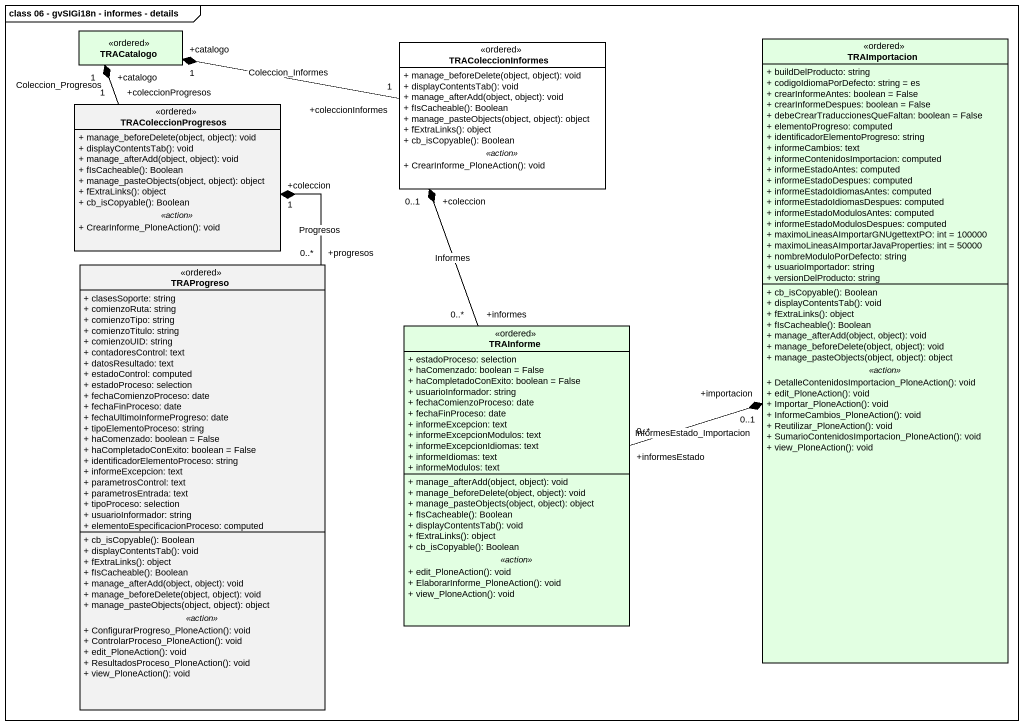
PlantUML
@startuml
mainframe class 06 - gvSIGi18n - informes - details
hide circle
hide empty members
skinparam classAttributeIconSize 0
class TRACatalogo <<ordered>> #E2FFE2
class TRAColeccionInformes <<ordered>> #FFFFFF {
  + manage_beforeDelete(object, object): void
  + displayContentsTab(): void
  + manage_afterAdd(object, object): void
  + fIsCacheable(): Boolean
  + manage_pasteObjects(object, object): object
  + fExtraLinks(): object
  + cb_isCopyable(): Boolean
  .. <<action>> ..
  + CrearInforme_PloneAction(): void
}
class TRAImportacion <<ordered>> #E2FFE2 {
  + buildDelProducto: string
  + codigoIdiomaPorDefecto: string = es
  + crearInformeAntes: boolean = False
  + crearInformeDespues: boolean = False
  + debeCrearTraduccionesQueFaltan: boolean = False
  + elementoProgreso: computed
  + identificadorElementoProgreso: string
  + informeCambios: text
  + informeContenidosImportacion: computed
  + informeEstadoAntes: computed
  + informeEstadoDespues: computed
  + informeEstadoIdiomasAntes: computed
  + informeEstadoIdiomasDespues: computed
  + informeEstadoModulosAntes: computed
  + informeEstadoModulosDespues: computed
  + maximoLineasAImportarGNUgettextPO: int = 100000
  + maximoLineasAImportarJavaProperties: int = 50000
  + nombreModuloPorDefecto: string
  + usuarioImportador: string
  + versionDelProducto: string
  --
  + cb_isCopyable(): Boolean
  + displayContentsTab(): void
  + fExtraLinks(): object
  + fIsCacheable(): Boolean
  + manage_afterAdd(object, object): void
  + manage_beforeDelete(object, object): void
  + manage_pasteObjects(object, object): object
  .. <<action>> ..
  + DetalleContenidosImportacion_PloneAction(): void
  + edit_PloneAction(): void
  + Importar_PloneAction(): void
  + InformeCambios_PloneAction(): void
  + Reutilizar_PloneAction(): void
  + SumarioContenidosImportacion_PloneAction(): void
  + view_PloneAction(): void
}
class TRAColeccionProgresos <<ordered>> {
  + manage_beforeDelete(object, object): void
  + displayContentsTab(): void
  + manage_afterAdd(object, object): void
  + fIsCacheable(): Boolean
  + manage_pasteObjects(object, object): object
  + fExtraLinks(): object
  + cb_isCopyable(): Boolean
  .. <<action>> ..
  + CrearInforme_PloneAction(): void
}
class TRAProgreso <<ordered>> {
  + clasesSoporte: string
  + comienzoRuta: string
  + comienzoTipo: string
  + comienzoTitulo: string
  + comienzoUID: string
  + contadoresControl: text
  + datosResultado: text
  + estadoControl: computed
  + estadoProceso: selection
  + fechaComienzoProceso: date
  + fechaFinProceso: date
  + fechaUltimoInformeProgreso: date
  + tipoElementoProceso: string
  + haComenzado: boolean = False
  + haCompletadoConExito: boolean = False
  + identificadorElementoProceso: string
  + informeExcepcion: text
  + parametrosControl: text
  + parametrosEntrada: text
  + tipoProceso: selection
  + usuarioInformador: string
  + elementoEspecificacionProceso: computed
  --
  + cb_isCopyable(): Boolean
  + displayContentsTab(): void
  + fExtraLinks(): object
  + fIsCacheable(): Boolean
  + manage_afterAdd(object, object): void
  + manage_beforeDelete(object, object): void
  + manage_pasteObjects(object, object): object
  .. <<action>> ..
  + ConfigurarProgreso_PloneAction(): void
  + ControlarProceso_PloneAction(): void
  + edit_PloneAction(): void
  + ResultadosProceso_PloneAction(): void
  + view_PloneAction(): void
}
class TRAInforme <<ordered>> #E2FFE2 {
  + estadoProceso: selection
  + haComenzado: boolean = False
  + haCompletadoConExito: boolean = False
  + usuarioInformador: string
  + fechaComienzoProceso: date
  + fechaFinProceso: date
  + informeExcepcion: text
  + informeExcepcionModulos: text
  + informeExcepcionIdiomas: text
  + informeIdiomas: text
  + informeModulos: text
  --
  + manage_afterAdd(object, object): void
  + manage_beforeDelete(object, object): void
  + manage_pasteObjects(object, object): object
  + fIsCacheable(): Boolean
  + displayContentsTab(): void
  + fExtraLinks(): object
  + cb_isCopyable(): Boolean
  .. <<action>> ..
  + edit_PloneAction(): void
  + ElaborarInforme_PloneAction(): void
  + view_PloneAction(): void
}
TRAColeccionInformes "+coleccionInformes\n1" -left-* "+catalogo\n1" TRACatalogo : Coleccion_Informes
TRAColeccionProgresos "+coleccionProgresos\n1" -up-* "+catalogo\n1" TRACatalogo : Coleccion_Progresos
TRAProgreso "+progresos\n0..*" -up-* "+coleccion\n1" TRAColeccionProgresos : Progresos
TRAInforme "+informes\n0..*" -up-* "+coleccion\n0..1" TRAColeccionInformes : Informes
TRAInforme "+informesEstado\n0..*" -right-* "+importacion\n0..1" TRAImportacion : InformesEstado_Importacion
@enduml
